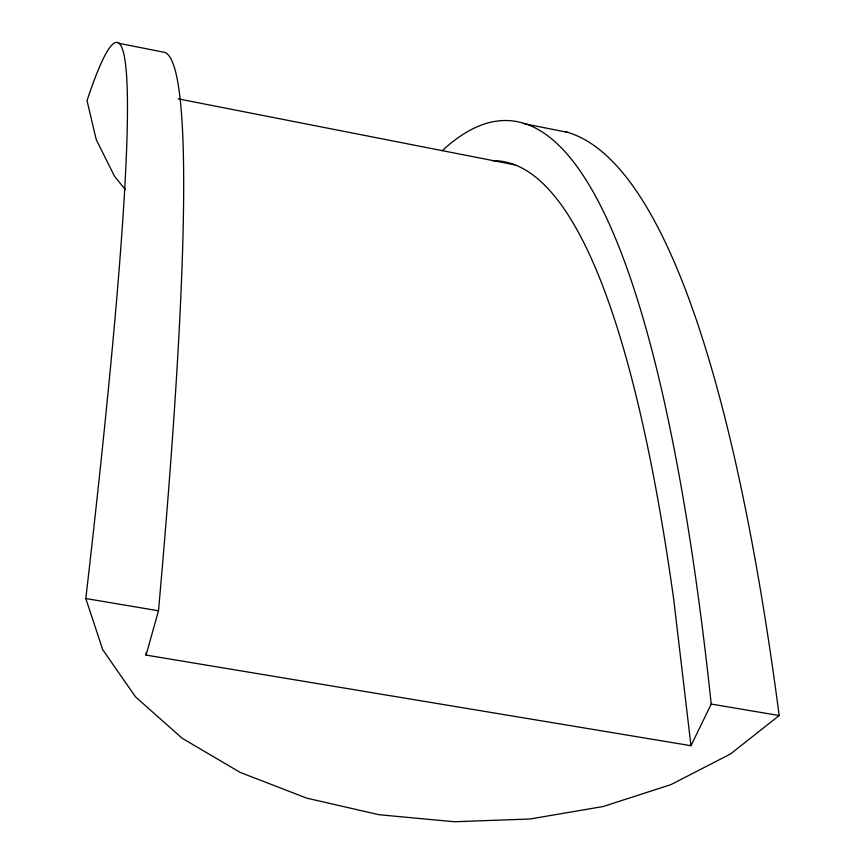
<?xml version="1.0" encoding="UTF-8"?>
<svg xmlns="http://www.w3.org/2000/svg" width="865" height="865" viewBox="0 0 865 865"><rect width="100%" height="100%" fill="white"/><g stroke="black" fill="none" stroke-linecap="round" stroke-linejoin="round"><path stroke-width="1.3" d="M442.372 150.575A2356.92 380.005 -85.4 0 1 711.225 704.067L690.973 745.706L146.055 655.086L146.282 652.405M146.055 655.086L158.49 610.787A2431.364 125.695 -81.3 0 0 165.204 52.484L118.678 43.25M565.288 131.685A2348.67 410.313 -86 0 1 779.181 715.539L730.417 754.021L670.829 784.663L603.11 806.526L530.018 819.004L454.352 821.75L378.935 814.711L306.556 798.092L240.048 772.348L182.147 738.256L135.546 696.887L102.708 649.702L85.819 598.526A2442.144 91.344 -80.8 0 0 87.019 100.621L96.199 139.535L114.526 176.309L125.339 189.63M85.819 598.526L158.49 610.787M711.225 704.067L779.181 715.539M178.244 98.859L514.783 164.869M523.325 123.554L567.873 132.399M690.973 745.706L673.759 599.78A2261.218 362.727 -85.3 0 0 492.196 160.663"/></g></svg>
